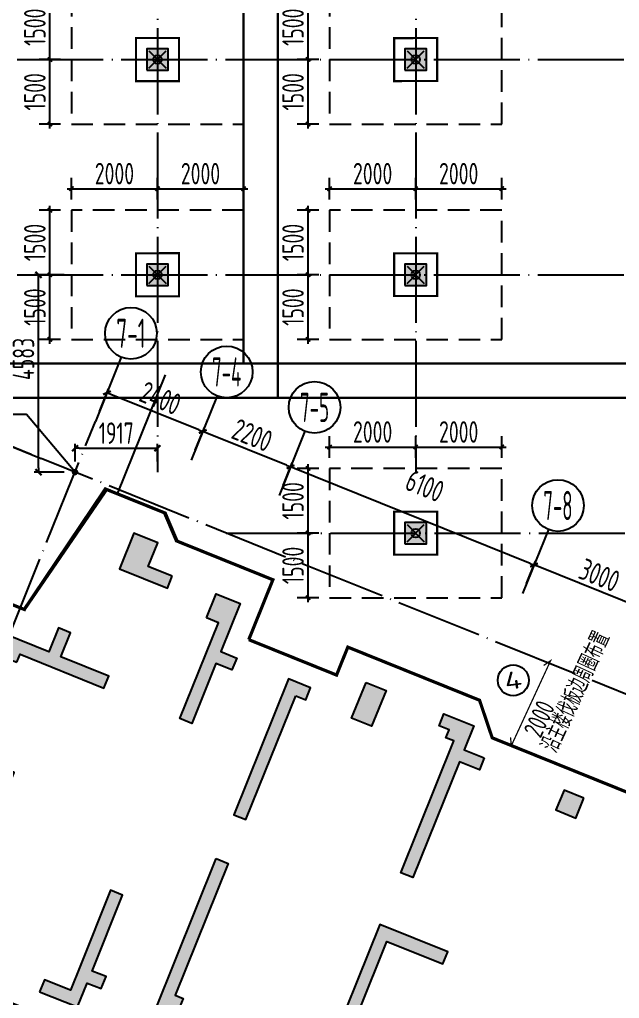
# Model space of a CAD drawing. Extents: x -57409 to 252654, y -8259 to 229119.
# Drawn here: x 84973 to 98913, y 63055 to 85791 of the extents above; entities that cross this region are included whole.
import ezdxf
from ezdxf.enums import TextEntityAlignment as Align

# ---------------------------------------------------------------- set-up
doc = ezdxf.new("R2010")
doc.units = 0
doc.header["$LTSCALE"] = 100
doc.header["$PDMODE"] = 35
doc.header["$PDSIZE"] = 200
doc.linetypes.add('DASHED', pattern=[0.75, 0.5, -0.25])
doc.linetypes.add('DOTE', pattern=[2.4200000000000004, 2, -0.2, 0.02, -0.2])
doc.layers.get('0').update_dxf_attribs({"linetype": 'CONTINUOUS'})
doc.layers.get('Defpoints').update_dxf_attribs({"linetype": 'CONTINUOUS'})
for name, color, linetype in [('B-TEXT', 3, 'CONTINUOUS'), ('codim', 7, 'CONTINUOUS'), ('COLU', 7, 'CONTINUOUS'), ('colu-主楼', 7, 'CONTINUOUS'), ('CT', 2, 'CONTINUOUS'), ('dote', 253, 'DOTE'), ('h填实-主楼', 254, 'CONTINUOUS'), ('h填实-柱墙', 254, 'CONTINUOUS'), ('wall-主楼', 2, 'CONTINUOUS'), ('Z-AXIS', 3, 'CONTINUOUS'), ('Z-TEXT', 2, 'CONTINUOUS'), ('z柱下板带', 140, 'CONTINUOUS'), ('板底钢筋', 24, 'CONTINUOUS'), ('楼板负筋标注', 94, 'CONTINUOUS')]:
    doc.layers.add(name, color=color, linetype=linetype)
doc.layers.add('重心计算', color=7, linetype='CONTINUOUS', plot=False)
doc.styles.add('_TCH_AXIS', font='tssdeng.shx', dxfattribs={"width": 0.7, "bigfont": 'tssdchn.shx'})
doc.styles.add('COMPLEX', font='tssdeng.shx', dxfattribs={"width": 0.7, "bigfont": 'tssdchn.shx'})
doc.styles.add('Jgcad-DIM', font='tssdeng.shx', dxfattribs={"width": 0.7, "bigfont": 'tssdchn.shx'})
doc.styles.get("Standard").update_dxf_attribs({"font": 'tssdeng.shx', "width": 0.7, "bigfont": 'tssdchn.shx'})
doc.styles.add('TSSD_Dimension', font='tssdeng.shx', dxfattribs={"width": 0.7})
doc.dimstyles.new('TSSD_100_100$0', dxfattribs={"dimtxt": 300, "dimasz": 100, "dimexe": 100, "dimexo": 250, "dimgap": 100, "dimtad": 1, "dimdec": 0, "dimzin": 0, "dimdsep": 46, "dimtxsty": 'TSSD_Dimension', "dimblk": '_tsdbk', "dimblk1": '_tsdbk', "dimblk2": '_tsdbk', "dimsah": 1, "dimcen": 0, "dimdle": 100, "dimclrt": 7, "dimadec": 0, "dimazin": 0, "dimtfac": 1, "dimtdec": 0, "dimtix": 1, "dimtmove": 2, "dimatfit": 3, "dimldrblk": '_tsdbk', "dimfxl": 1, "dimtolj": 1, "dimtzin": 0, "dimarcsym": 0})

# ---------------------------------------------------------------- blocks, each defined once
blk = doc.blocks.new('_AXISO')
blk.add_circle((2.273736754432321e-13, -5.684341886080801e-14), 0.5)
at = {"layer": 'B-TEXT', "style": 'COMPLEX', "width": 1.450892857142857}
blk.add_attdef('A', text='', height=0.56, dxfattribs=at).set_placement((0.2493750000001, -0.2800000000000296), (0.7493750000001, -0.2800000000000296), align=Align.FIT)
blk = doc.blocks.new('_tsdbk')
blk.add_line((-1, 0), (0, 0))
at = {"const_width": 0.5}
blk.add_lwpolyline([(-0.7000000000000001, -0.7000000000000001), (0.7000000000000001, 0.7000000000000001)], dxfattribs=at)
blk = doc.blocks.new('*D148')
at = {"layer": 'Defpoints', "color": 0}
for p in [(96927.69148772067, 73121.3901658036), (96660.09616255318, 72457.55520701544), (99442.53695233677, 71335.93885043691)]:
    blk.add_point(p, dxfattribs=at)
at = {"layer": 'Z-AXIS', "color": 0, "lineweight": -2}
for p, q in [((96753.56419227412, 72689.42527282835), (96965.07869960906, 73214.13819212877)), ((99617.38425114985, 72037.16102104087), (97020.43951404584, 73084.00295391523)), ((99536.00498205773, 71567.80891624982), (99747.51948936339, 72092.52183547766))]:
    blk.add_line(p, q, dxfattribs=at)
at = {"layer": 'Z-AXIS', "color": 0, "lineweight": -2, "xscale": 100, "yscale": 100, "zscale": 100}
for p, rotation in [((96927.69148772067, 73121.3901658036), 158.0453799566687), ((99710.13227747502, 71999.7738091525), 338.0453799566687)]:
    blk.add_blockref('_tsdbk', p, dxfattribs=dict(at, rotation=rotation))
at = {"layer": 'Z-AXIS', "color": 7, "insert": (98449.76712420717, 72885.20007961613), "char_height": 500, "attachment_point": 5, "rotation": 338.0453799566687, "style": 'TSSD_Dimension'}
blk.add_mtext('\\A1;3000', dxfattribs=at)
blk = doc.blocks.new('*D149')
at = {"layer": 'Defpoints', "color": 0}
for p in [(91270.06188182629, 75402.01009084728), (91002.46655665804, 74738.17513205725), (96660.09616255341, 72457.55520701582)]:
    blk.add_point(p, dxfattribs=at)
at = {"layer": 'Z-AXIS', "color": 0, "lineweight": -2}
for p, q in [((91095.93458637898, 74970.04519787016), (91307.44909371466, 75494.75811717245)), ((96834.94346133618, 73158.77737754457), (91362.80990815145, 75364.62287895891)), ((96753.56419227435, 72689.42527282872), (96965.07869954972, 73214.13819198136))]:
    blk.add_line(p, q, dxfattribs=at)
at = {"layer": 'Z-AXIS', "color": 0, "lineweight": -2, "xscale": 100, "yscale": 100, "zscale": 100}
for p, rotation in [((91270.06188182629, 75402.01009084728), 158.0453799566687), ((96927.69148766134, 73121.3901656562), 338.0453799566687)]:
    blk.add_blockref('_tsdbk', p, dxfattribs=dict(at, rotation=rotation))
at = {"layer": 'Z-AXIS', "color": 7, "insert": (94392.06739110604, 74959.20002490476), "char_height": 500, "attachment_point": 5, "rotation": 338.0453799566687, "style": 'TSSD_Dimension'}
blk.add_mtext('\\A1;6100', dxfattribs=at)
blk = doc.blocks.new('*D150')
at = {"layer": 'Defpoints', "color": 0}
for p in [(89229.60530265147, 76224.52875233936), (88962.00997748302, 75560.69379354882), (91002.46655665932, 74738.17513206028)]:
    blk.add_point(p, dxfattribs=at)
at = {"layer": 'Z-AXIS', "color": 0, "lineweight": -2}
for p, q in [((89055.47800720396, 75792.56385936175), (89266.99251453986, 76317.27677866453)), ((91177.31385548008, 75439.39730268334), (89322.35332897663, 76187.14154045098)), ((91095.93458638026, 74970.0451978732), (91307.44909369363, 75494.75811712013))]:
    blk.add_line(p, q, dxfattribs=at)
at = {"layer": 'Z-AXIS', "color": 0, "lineweight": -2, "xscale": 100, "yscale": 100, "zscale": 100}
for p, rotation in [((89229.60530265147, 76224.52875233936), 158.0453799566687), ((91270.06188180526, 75402.01009079497), 338.0453799566687)]:
    blk.add_blockref('_tsdbk', p, dxfattribs=dict(at, rotation=rotation))
at = {"layer": 'Z-AXIS', "color": 7, "insert": (90380.68883383769, 76137.88751370524), "char_height": 500, "attachment_point": 5, "rotation": 338.0453799566687, "style": 'TSSD_Dimension'}
blk.add_mtext('\\A1;2200', dxfattribs=at)
blk = doc.blocks.new('*D155')
at = {"layer": 'Defpoints', "color": 0}
for p in [(87003.65267082263, 77121.82183759908), (86736.05734565569, 76457.98687881227), (88962.00997748302, 75560.69379354882)]:
    blk.add_point(p, dxfattribs=at)
at = {"layer": 'Z-AXIS', "color": 0, "lineweight": -2}
for p, q in [((86829.52537537663, 76689.8569446252), (87041.03988271102, 77214.56986392425)), ((89136.85727630154, 76261.91596416633), (87096.4006971478, 77084.43462571071)), ((89055.47800720396, 75792.56385936175), (89266.99251451509, 76317.27677860312))]:
    blk.add_line(p, q, dxfattribs=at)
at = {"layer": 'Z-AXIS', "color": 0, "lineweight": -2, "xscale": 100, "yscale": 100, "zscale": 100}
for p, rotation in [((87003.65267082263, 77121.82183759908), 158.0453799566687), ((89229.60530262672, 76224.52875227795), 338.0453799566687)]:
    blk.add_blockref('_tsdbk', p, dxfattribs=dict(at, rotation=rotation))
at = {"layer": 'Z-AXIS', "color": 7, "insert": (88247.484228334, 76997.79338707658), "char_height": 500, "attachment_point": 5, "rotation": 338.0453799566687, "style": 'TSSD_Dimension'}
blk.add_mtext('\\A1;2400', dxfattribs=at)
blk = doc.blocks.new('*D162')
at = {"layer": 'Defpoints', "color": 0}
for p in [(84567.28834362942, 75962.84800234529), (85473.49472909563, 75597.55149425354), (84912.68655080601, 74206.33109936184)]:
    blk.add_point(p, dxfattribs=at)
at = {"layer": 'Z-AXIS', "color": 0, "lineweight": -2}
for p, q in [((85241.62466328364, 75691.01952397675), (84474.5403173046, 76000.23521423456)), ((84043.8673771795, 74664.37563379838), (84529.90113174013, 75870.09997602049)), ((84680.81648499402, 74299.79912908506), (83913.73213896542, 74609.01481936287))]:
    blk.add_line(p, q, dxfattribs=at)
at = {"layer": 'Z-AXIS', "color": 0, "lineweight": -2, "xscale": 100, "yscale": 100, "zscale": 100}
for p, rotation in [((84567.28834362942, 75962.84800234529), 68.04537995610747), ((84006.48016529021, 74571.62760747358), 248.0453799561075)]:
    blk.add_blockref('_tsdbk', p, dxfattribs=dict(at, rotation=rotation))
at = {"layer": 'Z-AXIS', "color": 7, "insert": (83962.26616232301, 75398.09304652196), "char_height": 500, "attachment_point": 5, "rotation": 68.04537995610745, "style": 'TSSD_Dimension'}
blk.add_mtext('\\A1;1500', dxfattribs=at)
blk = doc.blocks.new('*D163')
at = {"layer": 'Defpoints', "color": 0}
for p in [(85414.18779791429, 79862.72304205803), (86261.2121638247, 79862.72304205803), (86261.21216382462, 75280.01849861964)]:
    blk.add_point(p, dxfattribs=at)
at = {"layer": 'Z-AXIS', "color": 0, "lineweight": -2}
for p, q in [((86011.2121638247, 79862.72304205803), (85314.18779791429, 79862.72304205803)), ((85414.18779791429, 75380.01849861964), (85414.18779791429, 79762.72304205803)), ((86011.21216382462, 75280.01849861964), (85314.18779791429, 75280.01849861964))]:
    blk.add_line(p, q, dxfattribs=at)
at = {"layer": 'Z-AXIS', "color": 0, "lineweight": -2, "xscale": 100, "yscale": 100, "zscale": 100}
for p, rotation in [((85414.18779791429, 79862.72304205803), 90), ((85414.18779791429, 75280.01849861964), 270)]:
    blk.add_blockref('_tsdbk', p, dxfattribs=dict(at, rotation=rotation))
at = {"layer": 'Z-AXIS', "color": 7, "insert": (85064.1877979142, 77908.86527769928), "char_height": 500, "attachment_point": 5, "rotation": 90, "style": 'TSSD_Dimension'}
blk.add_mtext('\\A1;4583', dxfattribs=at)
blk = doc.blocks.new('*D164')
at = {"layer": 'Defpoints', "color": 0}
for p in [(88177.74116101963, 75834.20241729202), (86261.21216382462, 75280.01849861964), (88177.74116101963, 75280.01849861987)]:
    blk.add_point(p, dxfattribs=at)
at = {"layer": 'Z-AXIS', "color": 0, "lineweight": -2}
for p, q in [((86261.21216382462, 75530.01849861964), (86261.21216382462, 75934.20241729202)), ((86361.21216382462, 75834.20241729202), (88077.74116101963, 75834.20241729202)), ((88177.74116101963, 75530.01849861987), (88177.74116101963, 75934.20241729202))]:
    blk.add_line(p, q, dxfattribs=at)
at = {"layer": 'Z-AXIS', "color": 0, "lineweight": -2, "xscale": 100, "yscale": 100, "zscale": 100, "rotation": 180}
blk.add_blockref('_tsdbk', (86261.21216382462, 75834.20241729202), dxfattribs=at)
at = {"layer": 'Z-AXIS', "color": 0, "lineweight": -2, "xscale": 100, "yscale": 100, "zscale": 100}
blk.add_blockref('_tsdbk', (88177.74116101963, 75834.20241729202), dxfattribs=at)
at = {"layer": 'Z-AXIS', "color": 7, "insert": (87219.47666242212, 76184.20241729202), "char_height": 500, "attachment_point": 5, "style": 'TSSD_Dimension'}
blk.add_mtext('\\A1;1917', dxfattribs=at)
blk = doc.blocks.new('_ArchTick')
at = {"color": 0, "linetype": 'ByBlock', "const_width": 0.4}
blk.add_lwpolyline([(-0.5, -0.5), (0.5, 0.5)], dxfattribs=at)
blk = doc.blocks.new('*D1178')
at = {"layer": 'codim', "color": 0, "lineweight": -2}
blk.add_line((91677.64116101735, 72262.72304205902), (91677.64116101735, 73962.72304205886), dxfattribs=at)
at = {"layer": 'codim', "color": 7, "lineweight": -2}
for p, q in [((91927.64116101735, 73862.72304205886), (91427.64116101735, 73862.72304205886)), ((91927.64116101735, 72362.72304205902), (91427.64116101735, 72362.72304205902))]:
    blk.add_line(p, q, dxfattribs=at)
at = {"layer": 'Defpoints', "color": 0}
for p in [(91677.64116101735, 73862.72304205886), (92177.64116101735, 73862.72304205886), (92177.64116101735, 72362.72304205902)]:
    blk.add_point(p, dxfattribs=at)
at = {"layer": 'codim', "color": 0, "lineweight": -2, "xscale": 100, "yscale": 100, "zscale": 100}
for p, rotation in [((91677.64116101735, 73862.72304205886), 90), ((91677.64116101735, 72362.72304205902), 270)]:
    blk.add_blockref('_ArchTick', p, dxfattribs=dict(at, rotation=rotation))
at = {"layer": 'codim', "color": 1, "insert": (91327.64116101734, 73112.72304205896), "char_height": 500, "attachment_point": 5, "rotation": 90, "style": 'Jgcad-DIM'}
blk.add_mtext('\\A1;1500', dxfattribs=at)
blk = doc.blocks.new('*D1179')
at = {"layer": 'codim', "color": 7, "lineweight": -2}
for p, q in [((91927.64116101735, 75362.72304205906), (91427.64116101735, 75362.72304205906)), ((91927.64116101735, 73862.72304205886), (91427.64116101735, 73862.72304205886))]:
    blk.add_line(p, q, dxfattribs=at)
at = {"layer": 'codim', "color": 0, "lineweight": -2}
blk.add_line((91677.64116101735, 73762.72304205886), (91677.64116101735, 75462.72304205906), dxfattribs=at)
at = {"layer": 'Defpoints', "color": 0}
for p in [(91677.64116101735, 75362.72304205906), (92177.64116101735, 75362.72304205906), (92177.64116101735, 73862.72304205886)]:
    blk.add_point(p, dxfattribs=at)
at = {"layer": 'codim', "color": 0, "lineweight": -2, "xscale": 100, "yscale": 100, "zscale": 100}
for p, rotation in [((91677.64116101735, 75362.72304205906), 90), ((91677.64116101735, 73862.72304205886), 270)]:
    blk.add_blockref('_ArchTick', p, dxfattribs=dict(at, rotation=rotation))
at = {"layer": 'codim', "color": 1, "insert": (91327.64116101734, 74612.72304205898), "char_height": 500, "attachment_point": 5, "rotation": 90, "style": 'Jgcad-DIM'}
blk.add_mtext('\\A1;1500', dxfattribs=at)
blk = doc.blocks.new('*D1180')
at = {"layer": 'codim', "color": 7, "lineweight": -2}
for p, q in [((92177.64116101735, 75612.72304205906), (92177.64116101735, 76112.72304205906)), ((94177.64116101724, 75612.72304205906), (94177.64116101724, 76112.72304205906))]:
    blk.add_line(p, q, dxfattribs=at)
at = {"layer": 'codim', "color": 0, "lineweight": -2}
blk.add_line((92077.64116101735, 75862.72304205906), (94277.64116101724, 75862.72304205906), dxfattribs=at)
at = {"layer": 'Defpoints', "color": 0}
for p in [(94177.64116101724, 75862.72304205906), (92177.64116101735, 75362.72304205906), (94177.64116101724, 75362.72304205906)]:
    blk.add_point(p, dxfattribs=at)
at = {"layer": 'codim', "color": 0, "lineweight": -2, "xscale": 100, "yscale": 100, "zscale": 100, "rotation": 180}
blk.add_blockref('_ArchTick', (92177.64116101735, 75862.72304205906), dxfattribs=at)
at = {"layer": 'codim', "color": 0, "lineweight": -2, "xscale": 100, "yscale": 100, "zscale": 100}
blk.add_blockref('_ArchTick', (94177.64116101724, 75862.72304205906), dxfattribs=at)
at = {"layer": 'codim', "color": 1, "insert": (93177.6411610173, 76212.72304205906), "char_height": 500, "attachment_point": 5, "style": 'Jgcad-DIM'}
blk.add_mtext('\\A1;2000', dxfattribs=at)
blk = doc.blocks.new('*D1181')
at = {"layer": 'codim', "color": 7, "lineweight": -2}
for p, q in [((94177.64116101724, 75612.72304205906), (94177.64116101724, 76112.72304205906)), ((96177.64116101735, 75612.72304205911), (96177.64116101735, 76112.72304205906))]:
    blk.add_line(p, q, dxfattribs=at)
at = {"layer": 'codim', "color": 0, "lineweight": -2}
blk.add_line((94077.64116101724, 75862.72304205906), (96277.64116101735, 75862.72304205906), dxfattribs=at)
at = {"layer": 'Defpoints', "color": 0}
for p in [(96177.64116101735, 75862.72304205906), (94177.64116101724, 75362.72304205906), (96177.64116101735, 75362.72304205911)]:
    blk.add_point(p, dxfattribs=at)
at = {"layer": 'codim', "color": 0, "lineweight": -2, "xscale": 100, "yscale": 100, "zscale": 100, "rotation": 180}
blk.add_blockref('_ArchTick', (94177.64116101724, 75862.72304205906), dxfattribs=at)
at = {"layer": 'codim', "color": 0, "lineweight": -2, "xscale": 100, "yscale": 100, "zscale": 100}
blk.add_blockref('_ArchTick', (96177.64116101735, 75862.72304205906), dxfattribs=at)
at = {"layer": 'codim', "color": 1, "insert": (95177.6411610173, 76212.72304205906), "char_height": 500, "attachment_point": 5, "style": 'Jgcad-DIM'}
blk.add_mtext('\\A1;2000', dxfattribs=at)
blk = doc.blocks.new('*D1182')
at = {"layer": 'codim', "color": 7, "lineweight": -2}
for p, q in [((91927.64116101735, 79862.72304205784), (91427.64116101735, 79862.72304205784)), ((91927.64116101735, 78362.72304205812), (91427.64116101735, 78362.72304205812))]:
    blk.add_line(p, q, dxfattribs=at)
at = {"layer": 'codim', "color": 0, "lineweight": -2}
blk.add_line((91677.64116101735, 78262.72304205812), (91677.64116101735, 79962.72304205784), dxfattribs=at)
at = {"layer": 'Defpoints', "color": 0}
for p in [(91677.64116101735, 79862.72304205784), (92177.64116101735, 79862.72304205784), (92177.64116101735, 78362.72304205812)]:
    blk.add_point(p, dxfattribs=at)
at = {"layer": 'codim', "color": 0, "lineweight": -2, "xscale": 100, "yscale": 100, "zscale": 100}
for p, rotation in [((91677.64116101735, 79862.72304205784), 90), ((91677.64116101735, 78362.72304205812), 270)]:
    blk.add_blockref('_ArchTick', p, dxfattribs=dict(at, rotation=rotation))
at = {"layer": 'codim', "color": 1, "insert": (91327.64116101734, 79112.723042058), "char_height": 500, "attachment_point": 5, "rotation": 90, "style": 'Jgcad-DIM'}
blk.add_mtext('\\A1;1500', dxfattribs=at)
blk = doc.blocks.new('*D1183')
at = {"layer": 'codim', "color": 0, "lineweight": -2}
blk.add_line((91677.64116101735, 79762.72304205784), (91677.64116101735, 81462.72304205813), dxfattribs=at)
at = {"layer": 'codim', "color": 7, "lineweight": -2}
for p, q in [((91927.64116101724, 81362.72304205813), (91427.64116101735, 81362.72304205813)), ((91927.64116101735, 79862.72304205784), (91427.64116101735, 79862.72304205784))]:
    blk.add_line(p, q, dxfattribs=at)
at = {"layer": 'Defpoints', "color": 0}
for p in [(91677.64116101735, 81362.72304205813), (92177.64116101724, 81362.72304205813), (92177.64116101735, 79862.72304205784)]:
    blk.add_point(p, dxfattribs=at)
at = {"layer": 'codim', "color": 0, "lineweight": -2, "xscale": 100, "yscale": 100, "zscale": 100}
for p, rotation in [((91677.64116101735, 81362.72304205813), 90), ((91677.64116101735, 79862.72304205784), 270)]:
    blk.add_blockref('_ArchTick', p, dxfattribs=dict(at, rotation=rotation))
at = {"layer": 'codim', "color": 1, "insert": (91327.64116101734, 80612.723042058), "char_height": 500, "attachment_point": 5, "rotation": 90, "style": 'Jgcad-DIM'}
blk.add_mtext('\\A1;1500', dxfattribs=at)
blk = doc.blocks.new('*D1184')
at = {"layer": 'codim', "color": 7, "lineweight": -2}
for p, q in [((92177.64116101724, 81612.72304205813), (92177.64116101724, 82112.72304205813)), ((94177.64116101735, 81612.7230420582), (94177.64116101735, 82112.72304205813))]:
    blk.add_line(p, q, dxfattribs=at)
at = {"layer": 'codim', "color": 0, "lineweight": -2}
blk.add_line((92077.64116101724, 81862.72304205813), (94277.64116101735, 81862.72304205813), dxfattribs=at)
at = {"layer": 'Defpoints', "color": 0}
for p in [(94177.64116101735, 81862.72304205813), (92177.64116101724, 81362.72304205813), (94177.64116101735, 81362.7230420582)]:
    blk.add_point(p, dxfattribs=at)
at = {"layer": 'codim', "color": 0, "lineweight": -2, "xscale": 100, "yscale": 100, "zscale": 100, "rotation": 180}
blk.add_blockref('_ArchTick', (92177.64116101724, 81862.72304205813), dxfattribs=at)
at = {"layer": 'codim', "color": 0, "lineweight": -2, "xscale": 100, "yscale": 100, "zscale": 100}
blk.add_blockref('_ArchTick', (94177.64116101735, 81862.72304205813), dxfattribs=at)
at = {"layer": 'codim', "color": 1, "insert": (93177.6411610173, 82212.72304205813), "char_height": 500, "attachment_point": 5, "style": 'Jgcad-DIM'}
blk.add_mtext('\\A1;2000', dxfattribs=at)
blk = doc.blocks.new('*D1185')
at = {"layer": 'codim', "color": 7, "lineweight": -2}
for p, q in [((94177.64116101735, 81612.7230420582), (94177.64116101735, 82112.72304205813)), ((96177.64116101724, 81612.72304205806), (96177.64116101724, 82112.72304205813))]:
    blk.add_line(p, q, dxfattribs=at)
at = {"layer": 'codim', "color": 0, "lineweight": -2}
blk.add_line((94077.64116101735, 81862.72304205813), (96277.64116101724, 81862.72304205813), dxfattribs=at)
at = {"layer": 'Defpoints', "color": 0}
for p in [(96177.64116101724, 81862.72304205813), (94177.64116101735, 81362.7230420582), (96177.64116101724, 81362.72304205806)]:
    blk.add_point(p, dxfattribs=at)
at = {"layer": 'codim', "color": 0, "lineweight": -2, "xscale": 100, "yscale": 100, "zscale": 100, "rotation": 180}
blk.add_blockref('_ArchTick', (94177.64116101735, 81862.72304205813), dxfattribs=at)
at = {"layer": 'codim', "color": 0, "lineweight": -2, "xscale": 100, "yscale": 100, "zscale": 100}
blk.add_blockref('_ArchTick', (96177.64116101724, 81862.72304205813), dxfattribs=at)
at = {"layer": 'codim', "color": 1, "insert": (95177.6411610173, 82212.72304205813), "char_height": 500, "attachment_point": 5, "style": 'Jgcad-DIM'}
blk.add_mtext('\\A1;2000', dxfattribs=at)
blk = doc.blocks.new('*D1186')
at = {"layer": 'codim', "color": 7, "lineweight": -2}
for p, q in [((91927.64116101759, 84862.72304205803), (91427.64116101747, 84862.72304205803)), ((91927.64116101747, 83362.72304205816), (91427.64116101747, 83362.72304205816))]:
    blk.add_line(p, q, dxfattribs=at)
at = {"layer": 'codim', "color": 0, "lineweight": -2}
blk.add_line((91677.64116101747, 83262.72304205816), (91677.64116101747, 84962.72304205803), dxfattribs=at)
at = {"layer": 'Defpoints', "color": 0}
for p in [(91677.64116101747, 84862.72304205803), (92177.64116101759, 84862.72304205803), (92177.64116101747, 83362.72304205816)]:
    blk.add_point(p, dxfattribs=at)
at = {"layer": 'codim', "color": 0, "lineweight": -2, "xscale": 100, "yscale": 100, "zscale": 100}
for p, rotation in [((91677.64116101747, 84862.72304205803), 90), ((91677.64116101747, 83362.72304205816), 270)]:
    blk.add_blockref('_ArchTick', p, dxfattribs=dict(at, rotation=rotation))
at = {"layer": 'codim', "color": 1, "insert": (91327.64116101745, 84112.72304205812), "char_height": 500, "attachment_point": 5, "rotation": 90, "style": 'Jgcad-DIM'}
blk.add_mtext('\\A1;1500', dxfattribs=at)
blk = doc.blocks.new('*D1187')
at = {"layer": 'codim', "color": 0, "lineweight": -2}
blk.add_line((91677.64116101747, 84762.72304205803), (91677.64116101747, 86462.72304205805), dxfattribs=at)
at = {"layer": 'codim', "color": 7, "lineweight": -2}
for p, q in [((91927.64116101759, 86362.72304205805), (91427.64116101747, 86362.72304205805)), ((91927.64116101759, 84862.72304205803), (91427.64116101747, 84862.72304205803))]:
    blk.add_line(p, q, dxfattribs=at)
at = {"layer": 'Defpoints', "color": 0}
for p in [(91677.64116101747, 86362.72304205805), (92177.64116101759, 86362.72304205805), (92177.64116101759, 84862.72304205803)]:
    blk.add_point(p, dxfattribs=at)
at = {"layer": 'codim', "color": 0, "lineweight": -2, "xscale": 100, "yscale": 100, "zscale": 100}
for p, rotation in [((91677.64116101747, 86362.72304205805), 90), ((91677.64116101747, 84862.72304205803), 270)]:
    blk.add_blockref('_ArchTick', p, dxfattribs=dict(at, rotation=rotation))
at = {"layer": 'codim', "color": 1, "insert": (91327.64116101745, 85612.72304205806), "char_height": 500, "attachment_point": 5, "rotation": 90, "style": 'Jgcad-DIM'}
blk.add_mtext('\\A1;1500', dxfattribs=at)
blk = doc.blocks.new('*D1067')
at = {"layer": 'codim', "color": 7, "lineweight": -2}
for p, q in [((85927.73705401726, 79862.7230420579), (85427.73705401726, 79862.7230420579)), ((85927.73705401726, 78362.72304205803), (85427.73705401726, 78362.72304205803))]:
    blk.add_line(p, q, dxfattribs=at)
at = {"layer": 'codim', "color": 0, "lineweight": -2}
blk.add_line((85677.73705401726, 78262.72304205803), (85677.73705401726, 79962.7230420579), dxfattribs=at)
at = {"layer": 'Defpoints', "color": 0}
for p in [(85677.73705401726, 79862.7230420579), (86177.73705401726, 79862.7230420579), (86177.73705401726, 78362.72304205803)]:
    blk.add_point(p, dxfattribs=at)
at = {"layer": 'codim', "color": 0, "lineweight": -2, "xscale": 100, "yscale": 100, "zscale": 100}
for p, rotation in [((85677.73705401726, 79862.7230420579), 90), ((85677.73705401726, 78362.72304205803), 270)]:
    blk.add_blockref('_ArchTick', p, dxfattribs=dict(at, rotation=rotation))
at = {"layer": 'codim', "color": 1, "insert": (85327.73705401724, 79112.72304205797), "char_height": 500, "attachment_point": 5, "rotation": 90, "style": 'Jgcad-DIM'}
blk.add_mtext('\\A1;1500', dxfattribs=at)
blk = doc.blocks.new('*D1068')
at = {"layer": 'codim', "color": 0, "lineweight": -2}
blk.add_line((85677.73705401726, 79762.7230420579), (85677.73705401726, 81462.72304205797), dxfattribs=at)
at = {"layer": 'codim', "color": 7, "lineweight": -2}
for p, q in [((85927.73705401726, 81362.72304205797), (85427.73705401726, 81362.72304205797)), ((85927.73705401726, 79862.7230420579), (85427.73705401726, 79862.7230420579))]:
    blk.add_line(p, q, dxfattribs=at)
at = {"layer": 'Defpoints', "color": 0}
for p in [(85677.73705401726, 81362.72304205797), (86177.73705401726, 81362.72304205797), (86177.73705401726, 79862.7230420579)]:
    blk.add_point(p, dxfattribs=at)
at = {"layer": 'codim', "color": 0, "lineweight": -2, "xscale": 100, "yscale": 100, "zscale": 100}
for p, rotation in [((85677.73705401726, 81362.72304205797), 90), ((85677.73705401726, 79862.7230420579), 270)]:
    blk.add_blockref('_ArchTick', p, dxfattribs=dict(at, rotation=rotation))
at = {"layer": 'codim', "color": 1, "insert": (85327.73705401724, 80612.72304205794), "char_height": 500, "attachment_point": 5, "rotation": 90, "style": 'Jgcad-DIM'}
blk.add_mtext('\\A1;1500', dxfattribs=at)
blk = doc.blocks.new('*D1069')
at = {"layer": 'codim', "color": 7, "lineweight": -2}
for p, q in [((86177.73705401726, 81612.72304205797), (86177.73705401726, 82112.72304205797)), ((88177.73705401726, 81612.72304205797), (88177.73705401726, 82112.72304205797))]:
    blk.add_line(p, q, dxfattribs=at)
at = {"layer": 'codim', "color": 0, "lineweight": -2}
blk.add_line((86077.73705401726, 81862.72304205797), (88277.73705401726, 81862.72304205797), dxfattribs=at)
at = {"layer": 'Defpoints', "color": 0}
for p in [(88177.73705401726, 81862.72304205797), (86177.73705401726, 81362.72304205797), (88177.73705401726, 81362.72304205797)]:
    blk.add_point(p, dxfattribs=at)
at = {"layer": 'codim', "color": 0, "lineweight": -2, "xscale": 100, "yscale": 100, "zscale": 100, "rotation": 180}
blk.add_blockref('_ArchTick', (86177.73705401726, 81862.72304205797), dxfattribs=at)
at = {"layer": 'codim', "color": 0, "lineweight": -2, "xscale": 100, "yscale": 100, "zscale": 100}
blk.add_blockref('_ArchTick', (88177.73705401726, 81862.72304205797), dxfattribs=at)
at = {"layer": 'codim', "color": 1, "insert": (87177.73705401726, 82212.72304205797), "char_height": 500, "attachment_point": 5, "style": 'Jgcad-DIM'}
blk.add_mtext('\\A1;2000', dxfattribs=at)
blk = doc.blocks.new('*D1070')
at = {"layer": 'codim', "color": 7, "lineweight": -2}
for p, q in [((88177.73705401726, 81612.72304205797), (88177.73705401726, 82112.72304205797)), ((90177.73705401726, 81612.72304205805), (90177.73705401726, 82112.72304205797))]:
    blk.add_line(p, q, dxfattribs=at)
at = {"layer": 'codim', "color": 0, "lineweight": -2}
blk.add_line((88077.73705401726, 81862.72304205797), (90277.73705401726, 81862.72304205797), dxfattribs=at)
at = {"layer": 'Defpoints', "color": 0}
for p in [(90177.73705401726, 81862.72304205797), (88177.73705401726, 81362.72304205797), (90177.73705401726, 81362.72304205805)]:
    blk.add_point(p, dxfattribs=at)
at = {"layer": 'codim', "color": 0, "lineweight": -2, "xscale": 100, "yscale": 100, "zscale": 100, "rotation": 180}
blk.add_blockref('_ArchTick', (88177.73705401726, 81862.72304205797), dxfattribs=at)
at = {"layer": 'codim', "color": 0, "lineweight": -2, "xscale": 100, "yscale": 100, "zscale": 100}
blk.add_blockref('_ArchTick', (90177.73705401726, 81862.72304205797), dxfattribs=at)
at = {"layer": 'codim', "color": 1, "insert": (89177.73705401726, 82212.72304205797), "char_height": 500, "attachment_point": 5, "style": 'Jgcad-DIM'}
blk.add_mtext('\\A1;2000', dxfattribs=at)
blk = doc.blocks.new('*D1071')
at = {"layer": 'codim', "color": 7, "lineweight": -2}
for p, q in [((85927.73257303599, 84862.72304205789), (85427.73257303599, 84862.72304205789)), ((85927.73257303599, 83362.72304205794), (85427.73257303599, 83362.72304205794))]:
    blk.add_line(p, q, dxfattribs=at)
at = {"layer": 'codim', "color": 0, "lineweight": -2}
blk.add_line((85677.73257303599, 83262.72304205794), (85677.73257303599, 84962.72304205789), dxfattribs=at)
at = {"layer": 'Defpoints', "color": 0}
for p in [(85677.73257303599, 84862.72304205789), (86177.73257303599, 84862.72304205789), (86177.73257303599, 83362.72304205794)]:
    blk.add_point(p, dxfattribs=at)
at = {"layer": 'codim', "color": 0, "lineweight": -2, "xscale": 100, "yscale": 100, "zscale": 100}
for p, rotation in [((85677.73257303599, 84862.72304205789), 90), ((85677.73257303599, 83362.72304205794), 270)]:
    blk.add_blockref('_ArchTick', p, dxfattribs=dict(at, rotation=rotation))
at = {"layer": 'codim', "color": 1, "insert": (85327.73257303597, 84112.72304205793), "char_height": 500, "attachment_point": 5, "rotation": 90, "style": 'Jgcad-DIM'}
blk.add_mtext('\\A1;1500', dxfattribs=at)
blk = doc.blocks.new('*D1072')
at = {"layer": 'codim', "color": 0, "lineweight": -2}
blk.add_line((85677.73257303599, 84762.72304205789), (85677.73257303599, 86462.72304205797), dxfattribs=at)
at = {"layer": 'codim', "color": 7, "lineweight": -2}
for p, q in [((85927.73257303599, 86362.72304205797), (85427.73257303599, 86362.72304205797)), ((85927.73257303599, 84862.72304205789), (85427.73257303599, 84862.72304205789))]:
    blk.add_line(p, q, dxfattribs=at)
at = {"layer": 'Defpoints', "color": 0}
for p in [(85677.73257303599, 86362.72304205797), (86177.73257303599, 86362.72304205797), (86177.73257303599, 84862.72304205789)]:
    blk.add_point(p, dxfattribs=at)
at = {"layer": 'codim', "color": 0, "lineweight": -2, "xscale": 100, "yscale": 100, "zscale": 100}
for p, rotation in [((85677.73257303599, 86362.72304205797), 90), ((85677.73257303599, 84862.72304205789), 270)]:
    blk.add_blockref('_ArchTick', p, dxfattribs=dict(at, rotation=rotation))
at = {"layer": 'codim', "color": 1, "insert": (85327.73257303597, 85612.72304205794), "char_height": 500, "attachment_point": 5, "rotation": 90, "style": 'Jgcad-DIM'}
blk.add_mtext('\\A1;1500', dxfattribs=at)
blk = doc.blocks.new('后浇带现场')
at = {"color": 6, "lineweight": 30}
for points in [[(662200.3696183115, 674230.0739679462), (718556.7851825319, 674230.0739679309), (718556.7851825319, 624270.0739679486), (707583.4684449239, 624270.0739679486), (707285.6505431356, 620896.8219088176), (700214.5434843595, 616964.1778676277), (698138.6273918906, 620872.7306023692), (664797.4764583819, 619533.6261844179)], [(662200.3696183111, 673430.0739679462), (717756.7851825319, 673430.0739679313), (717756.7851825319, 625070.0739679486), (706850.9870372768, 625070.0739679486), (706526.0602417183, 621389.7714219908), (700538.4979403163, 618059.7481300035), (698609.1851310497, 621692.274937896), (664765.371372269, 620332.9817144834)], [(781539.0163458646, 625070.0739679486), (706850.9870372768, 625070.0739679486)], [(780664.9233351517, 624270.0739679486), (707583.1745644119, 624270.0739679486)]]:
    blk.add_lwpolyline(points, dxfattribs=at)

msp = doc.modelspace()

# ---------------------------------------------------------------- hatches: boundary and pattern name
at = {"layer": 'h填实-主楼'}
for points in [[(88520.23198720877, 72859.92977347769), (87963.74382925217, 73084.25304479394), (88188.06710056844, 73640.74120274975), (87631.57894261251, 73865.0644740682), (87295.09403563739, 73030.33223713245), (88408.07035155068, 72581.68569449786)], [(89316.13700548257, 71892.18228477807), (89540.46027679916, 72448.6704427361), (90096.94843475509, 72224.34717141636), (89648.30189212278, 71111.37085550415), (90019.29399742692, 70961.82200796038), (89907.13236176939, 70683.57792898113), (89536.14025646378, 70833.1267765263), (88975.33207817425, 69441.90638163462), (88697.08799919742, 69554.06801729262), (89594.38108445978, 71780.02064911983)], [(84912.39252238587, 70864.0604400752), (84987.16694615819, 71049.55649272757), (86934.87549900229, 70264.42504312316), (87047.0371346596, 70542.6691221052), (85934.06081874535, 70991.31566473268), (86158.38409006089, 71547.80382269024), (85880.14001108214, 71659.96545834883), (85655.81673976625, 71103.4773003915), (84635.58845017993, 71514.73663113845), (83439.19766982671, 68546.7997887019), (84459.42595941789, 68135.54045795402), (82889.16306020861, 64240.12335225849), (83770.26931030524, 63884.94483934112), (83882.43094596235, 64163.18891831903), (83465.06482749572, 64331.43137180639), (83539.83925126653, 64516.92742445863), (83354.34319861571, 64591.70184823093), (84849.83167405875, 68301.62290127538), (84015.09943711906, 68638.10780824986), (84089.87386089051, 68823.60386090024), (83904.37780823885, 68898.3782846748), (84726.89646973816, 70938.83486384581)], [(91391.10078299191, 70085.38253880452), (91622.97084880684, 69991.91450908824), (91735.13248446456, 70270.15858806807), (91225.01833967137, 70475.78825344119), (89953.85313554795, 67322.35535835064), (90232.09721452533, 67210.19372269264)], [(93026.05805852741, 70396.6938093366), (93489.79819015769, 70209.75774990811), (93153.31328318384, 69375.0255129713), (92689.57315155293, 69561.96157240015)], [(95769.67162964505, 68643.81487102629), (95657.5099939892, 68365.57079204833), (95193.76986236102, 68552.5068514781), (94109.54071766499, 65862.814088018), (93831.29663868796, 65974.9757236781), (95065.07463092823, 69035.66059243944), (94879.57857827627, 69110.43501621179), (94954.35300204763, 69295.93106886311), (94722.4829362313, 69389.39909857986), (94834.64457188884, 69667.64317755782), (95530.2547693362, 69387.2390884127), (95305.93149801815, 68830.75093045479)], [(98088.37228780048, 67709.13457387904), (97624.63215617067, 67896.07063330928), (97437.69609674241, 67432.33050167779), (97901.43622837088, 67245.39444224894)], [(89542.59380480216, 66302.12706876299), (89820.83788377966, 66189.96543310219), (88587.05989154146, 63129.28056434113), (88772.55594419557, 63054.5061405696), (88697.78152042223, 62869.01008791991), (89810.75783633685, 62420.363545288), (89698.59620068007, 62142.11946631004), (88121.87975313485, 62777.70206837143)], [(85439.7337841758, 63211.97502539338), (86320.84003427505, 62856.79651247677), (86545.16330559045, 63413.28467043224), (86869.78139773093, 63282.42942883228), (86981.9430333896, 63560.67350781024), (86657.32494124724, 63691.5287494116), (87367.6819670815, 65453.74124960633), (87089.43788810234, 65565.90288526515), (86379.08503392956, 63803.70073388391), (86154.75759095451, 63247.20222711251), (85551.89541983485, 63490.21910437071)], [(91646.30475352769, 61356.98801670156), (92202.79291148414, 61132.66474538735), (93511.34532749339, 64378.84566680228), (94809.81769605906, 63855.42470039889), (94921.97933171678, 64133.66877937639), (93345.26288417127, 64769.25138143796), (92036.710468164, 61523.07046002355), (91758.46638918621, 61635.23209568144)]]:
    msp.add_hatch(color=256, dxfattribs=at).paths.add_polyline_path(points)
at = {"layer": 'h填实-柱墙'}
for points in [[(87927.64116101727, 84612.72304205931), (88427.6411610173, 84612.7230420585), (88427.64116101811, 85112.72304205722), (87927.64116101767, 85112.7230420571)], [(93927.64116101776, 84612.72304205722), (94427.64116101677, 84612.7230420585), (94427.641161018, 85112.7230420585), (93927.641161017, 85112.72304205745)], [(87927.64116101683, 79612.72304205745), (88427.64116101834, 79612.72304205628), (88427.64116101831, 80112.72304205803), (87927.64116101767, 80112.72304205815)], [(93927.64116101677, 79612.72304205722), (94427.64116101724, 79612.72304205698), (94427.641161017, 80112.72304205698), (93927.64116101776, 80112.72304205605)], [(93927.64116101875, 73612.7230420585), (94427.64116101671, 73612.72304205885), (94427.64116101968, 74112.72304205745), (93927.64116101945, 74112.72304205722)]]:
    msp.add_hatch(color=256, dxfattribs=at).paths.add_polyline_path(points)

# ---------------------------------------------------------------- linework, layer by layer
at = {"layer": 'COLU'}
for points in [[(87927.64116101727, 84612.72304205931), (88427.6411610173, 84612.7230420585), (88427.64116101811, 85112.72304205722), (87927.64116101767, 85112.7230420571)], [(93927.64116101776, 84612.72304205722), (94427.64116101677, 84612.7230420585), (94427.641161018, 85112.7230420585), (93927.641161017, 85112.72304205745)], [(87927.64116101683, 79612.72304205745), (88427.64116101834, 79612.72304205628), (88427.64116101831, 80112.72304205803), (87927.64116101767, 80112.72304205815)], [(93927.64116101677, 79612.72304205722), (94427.64116101724, 79612.72304205698), (94427.641161017, 80112.72304205698), (93927.64116101776, 80112.72304205605)], [(93927.64116101875, 73612.7230420585), (94427.64116101671, 73612.72304205885), (94427.64116101968, 74112.72304205745), (93927.64116101945, 74112.72304205722)]]:
    msp.add_lwpolyline(points, close=True, dxfattribs=at)
at = {"layer": 'colu-主楼'}
for points in [[(93026.05805852741, 70396.6938093366), (93489.79819015769, 70209.75774990811), (93153.31328318384, 69375.0255129713), (92689.57315155293, 69561.96157240015)], [(98088.37228780048, 67709.13457387904), (97624.63215617067, 67896.07063330928), (97437.69609674241, 67432.33050167779), (97901.43622837088, 67245.39444224894)]]:
    msp.add_lwpolyline(points, close=True, dxfattribs=at)
at = {"layer": 'CT'}
for points, const_width in [([(87677.64116101645, 84362.72304205861), (88677.64116101671, 84362.72304205698), (88677.64116101858, 85362.72304205733), (87677.64116101846, 85362.7230420592)], 49.99999999999998), ([(93677.64116101887, 84362.72304205675), (94677.64116101869, 84362.72304205978), (94677.64116101584, 85362.72304205978), (93677.64116101596, 85362.72304205663)], 49.99999999999999), ([(87677.64116101625, 79362.72304205838), (88677.6411610161, 79362.72304205559), (88677.64116101907, 80362.72304205582), (87677.64116101916, 80362.72304205861)], 49.99999999999998), ([(93677.64116101677, 79362.7230420571), (94677.64116101671, 79362.72304205594), (94677.64116101776, 80362.72304205582), (93677.64116101782, 80362.72304205722)], 49.99999999999999), ([(93677.64116101939, 73362.7230420571), (94677.64116101956, 73362.72304205896), (94677.64116101782, 74362.72304205885), (93677.6411610177, 74362.72304205722)], 49.99999999999999)]:
    msp.add_lwpolyline(points, close=True, dxfattribs=dict(at, const_width=const_width))
at = {"layer": 'CT', "const_width": 74.99999999999997}
for points in [[(90298.97452286637, 71388.166095469), (90859.7864960694, 72779.39590456217), (88617.48138142464, 73683.2807607144), (88340.52916118866, 74334.30211104438), (86995.23582241964, 74876.59685409893), (85088.39403371661, 72097.18664529975), (85084.84163246508, 72088.3740543582), (84340.81072477833, 72388.29596109138), (82658.39046853647, 68214.64539058469), (82765.55220679205, 67143.13033882607), (81589.25081249123, 64225.03007987097), (91884.28173469205, 60075.04956052786), (89771.90037671506, 54834.77643189733), (94965.95272404054, 52741.4966123265), (95208.80672823742, 53343.95473740275), (102814.1448869803, 50278.20336275276)], [(99295.53460469376, 67761.61033358003), (95956.60765364539, 69107.5549147542), (95661.89014969068, 69981.26363859544), (92600.88474156568, 71215.17084191748), (92339.1105626747, 70565.77664506374), (90298.97452286637, 71388.166095469)]]:
    msp.add_lwpolyline(points, dxfattribs=at)
at = {"layer": 'CT', "color": 1, "const_width": 74.99999999999997}
for points in [[(90299.0474132847, 71388.1637744146), (90859.86551255855, 72779.3911140408), (88634.25899316548, 73676.55607219433), (88357.30963960924, 74327.57864203645), (86965.64475792024, 74888.57311903176), (85086.61508901932, 72097.9550206713), (85083.06264896298, 72089.1424453725), (84340.88801917963, 72388.31987592776), (82658.44938489576, 68214.6767137523), (82767.10190970245, 67146.87110460078), (81589.29216117522, 64225.06611087707), (91884.30480944566, 60075.0402589153), (89771.90037671506, 54834.77643189734), (94687.69992145116, 52853.63660196277), (94930.5565784816, 53456.09365766118), (102535.8812375643, 50390.3087940498)], [(99295.5915260183, 67761.56839752803), (95956.67050167192, 69107.52768116421), (95661.95684496849, 69981.23770274245), (92600.95687020254, 71215.15838474059), (92339.1798318018, 70565.76534057746), (90299.0474132847, 71388.1637744146)]]:
    msp.add_lwpolyline(points, dxfattribs=at)
at = {"layer": 'dote', "ltscale": 10}
for p, q in [((88177.61263943557, 218687.8779629263), (88177.74116101963, 75280.01849861987)), ((94177.55313200415, 218687.8779629263), (94177.68165358821, 75280.01849861987)), ((80077.64116102058, 84862.7230420578), (142777.6411610167, 84862.7230420585)), ((80077.64116102053, 79862.72304205791), (142777.6411610196, 79862.72304205791)), ((81078.19594985101, 62422.29255404814), (86736.05734565569, 76457.98687881228)), ((127065.5422953799, 58831.58075904458), (85473.49472909563, 75597.55149425354)), ((89777.15651179885, 73862.72304205896), (126577.6411610187, 73862.72304205815))]:
    msp.add_line(p, q, dxfattribs=at)
at = {"layer": 'wall-主楼'}
for points in [[(88520.23198720877, 72859.92977347769), (87963.74382925217, 73084.25304479394), (88188.06710056844, 73640.74120274975), (87631.57894261251, 73865.0644740682), (87295.09403563739, 73030.33223713245), (88408.07035155068, 72581.68569449786)], [(89316.13700548257, 71892.18228477807), (89540.46027679916, 72448.6704427361), (90096.94843475509, 72224.34717141636), (89648.30189212278, 71111.37085550415), (90019.29399742692, 70961.82200796038), (89907.13236176939, 70683.57792898113), (89536.14025646378, 70833.1267765263), (88975.33207817425, 69441.90638163462), (88697.08799919742, 69554.06801729262), (89594.38108445978, 71780.02064911983)], [(84912.39252238587, 70864.0604400752), (84987.16694615819, 71049.55649272757), (86934.87549900229, 70264.42504312316), (87047.0371346596, 70542.6691221052), (85934.06081874535, 70991.31566473268), (86158.38409006089, 71547.80382269024), (85880.14001108214, 71659.96545834883), (85655.81673976625, 71103.4773003915), (84635.58845017993, 71514.73663113845), (83439.19766982671, 68546.7997887019), (84459.42595941789, 68135.54045795402), (82889.16306020861, 64240.12335225849), (83770.26931030524, 63884.94483934112), (83882.43094596235, 64163.18891831903), (83465.06482749572, 64331.43137180639), (83539.83925126653, 64516.92742445863), (83354.34319861571, 64591.70184823093), (84849.83167405875, 68301.62290127538), (84015.09943711906, 68638.10780824986), (84089.87386089051, 68823.60386090024), (83904.37780823885, 68898.3782846748), (84726.89646973816, 70938.83486384581)], [(91391.10078299191, 70085.38253880452), (91622.97084880684, 69991.91450908824), (91735.13248446456, 70270.15858806807), (91225.01833967137, 70475.78825344119), (89953.85313554795, 67322.35535835064), (90232.09721452533, 67210.19372269264)]]:
    msp.add_lwpolyline(points, close=True, dxfattribs=at)
for points, elevation in [([(95769.67162964505, 68643.81487102629), (95657.5099939892, 68365.57079204833), (95193.76986236102, 68552.5068514781), (94109.54071766499, 65862.814088018), (93831.29663868796, 65974.9757236781), (95065.07463092823, 69035.66059243944), (94879.57857827627, 69110.43501621179), (94954.35300204763, 69295.93106886311), (94722.4829362313, 69389.39909857986), (94834.64457188884, 69667.64317755782), (95530.2547693362, 69387.2390884127), (95305.93149801815, 68830.75093045479)], -9.999894245884926e-09), ([(89542.59380480216, 66302.12706876299), (89820.83788377966, 66189.96543310219), (88587.05989154146, 63129.28056434113), (88772.55594419557, 63054.5061405696), (88697.78152042223, 62869.01008791991), (89810.75783633685, 62420.363545288), (89698.59620068007, 62142.11946631004), (88121.87975313485, 62777.70206837143)], -9.999894245993346e-09), ([(91646.30475352769, 61356.98801670156), (92202.79291148414, 61132.66474538735), (93511.34532749339, 64378.84566680228), (94809.81769605906, 63855.42470039889), (94921.97933171678, 64133.66877937639), (93345.26288417127, 64769.25138143796), (92036.710468164, 61523.07046002355), (91758.46638918621, 61635.23209568144)], -9.999894245993346e-09)]:
    msp.add_lwpolyline(points, close=True, dxfattribs=dict(at, elevation=elevation))
at = {"layer": 'wall-主楼', "elevation": -9.999894245993346e-09}
msp.add_lwpolyline([(85439.7337841758, 63211.97502539338), (86320.84003427505, 62856.79651247677), (86545.16330559045, 63413.28467043224), (86869.78139773093, 63282.42942883228), (86981.9430333896, 63560.67350781024), (86657.32494124724, 63691.5287494116), (87367.6819670815, 65453.74124960633), (87089.43788810234, 65565.90288526515), (86379.08503392956, 63803.70073388391), (86154.75759095451, 63247.20222711251), (85551.89541983485, 63490.21910437071), (85439.73378417527, 63211.97502539233)], dxfattribs=at)
at = {"layer": 'Z-AXIS'}
for p, q in [((87336.49888343542, 77947.52741270195), (86736.05734565569, 76457.98687881228)), ((88356.72717302307, 77536.26808195648), (87244.16858873953, 74776.29728822142)), ((89562.45151526277, 77050.23432743872), (88962.00997748302, 75560.69379354882)), ((83680.878606165, 76320.16437857083), (85473.49472909563, 75597.55149425354)), ((91602.90809443768, 76227.71566594727), (91002.46655665804, 74738.17513205725)), ((97260.53770033194, 73947.09574090267), (96660.09616255213, 72457.55520701254))]:
    msp.add_line(p, q, dxfattribs=at)
msp.add_lwpolyline([(86261.2121638247, 75280.01849861987), (85137.32286079749, 76619.85295362127), (83961.64328673159, 76619.85295362081)], dxfattribs=at)
at = {"layer": 'Z-AXIS', "const_width": 74.99999999999997}
msp.add_lwpolyline([(86226.43165395237, 75294.03870307686, 1), (86295.99267369707, 75265.99829416253, 1)], format="xyb", close=True, dxfattribs=at)
at = {"layer": 'z柱下板带', "linetype": 'DASHED', "ltscale": 10}
for points in [[(86177.64116101766, 83362.72304205806), (90177.64116101766, 83362.72304205806), (90177.64116101766, 86362.72304205806), (86177.64116101766, 86362.72304205806)], [(92177.64116101737, 83362.72304205806), (96177.64116101737, 83362.72304205806), (96177.64116101737, 86362.72304205806), (92177.64116101737, 86362.72304205806)], [(86177.64116101788, 78362.72304205739), (90177.64116101788, 78362.72304205739), (90177.64116101788, 81362.72304205739), (86177.64116101788, 81362.72304205739)], [(92177.6411610173, 78362.72304205669), (96177.6411610173, 78362.72304205669), (96177.6411610173, 81362.72304205669), (92177.6411610173, 81362.72304205669)], [(92177.64116101863, 72362.72304205818), (96177.64116101863, 72362.72304205818), (96177.64116101863, 75362.72304205818), (92177.64116101863, 75362.72304205818)]]:
    msp.add_lwpolyline(points, close=True, dxfattribs=at)
at = {"layer": '板底钢筋', "const_width": 29.99999999999999}
msp.add_lwpolyline([(96380.73309583422, 69121.43186346369), (96401.57197973662, 68928.18671284422), (97312.46182574122, 70898.73028208641), (97151.75822671056, 70789.40370444565)], dxfattribs=at)
at = {"layer": '重心计算', "color": 5}
for p in [(88177.64116101766, 84862.72304205806), (88177.64116101766, 84862.72304205806), (88177.64116101766, 84862.72304205806), (88177.64116101766, 84862.72304205806), (88177.64116101766, 84862.72304205806), (94177.64116101737, 84862.72304205806), (94177.64116101737, 84862.72304205806), (94177.64116101737, 84862.72304205806), (94177.64116101737, 84862.72304205807), (88177.64116101788, 79862.72304205739), (88177.64116101788, 79862.72304205739), (88177.64116101788, 79862.72304205739), (88177.64116101788, 79862.72304205739), (88177.64116101788, 79862.7230420574), (94177.6411610173, 79862.72304205669), (94177.6411610173, 79862.72304205669), (94177.6411610173, 79862.72304205669), (94177.6411610173, 79862.7230420567), (94177.64116101863, 73862.72304205818), (94177.64116101863, 73862.72304205818), (94177.64116101863, 73862.72304205818), (94177.64116101863, 73862.72304205819)]:
    msp.add_point(p, dxfattribs=at)

# ---------------------------------------------------------------- block references
at = {"color": 3, "lineweight": 30}
msp.add_blockref('后浇带现场', (-627579.0991567412, -547267.3510589206), dxfattribs=at)
at = {"layer": 'Z-AXIS'}
ref = msp.add_blockref('_AXISO', (87560.82215475338, 78504.0155706594), dxfattribs=dict(at, xscale=1199.999999999998, yscale=1200, zscale=1200, rotation=359.9996457873846))
ref.add_attrib('A', '7-1', dxfattribs={"color": 7, "height": 678.8225099390856, "rotation": 359.9996457873626, "style": '_TCH_AXIS', "width": 0.4727272727269414}).set_placement((87221.40880149018, 78164.6064139971), (87900.23131141582, 78164.60221739634), align=Align.FIT)
ref = msp.add_blockref('_AXISO', (89786.77478658044, 77606.72248539617), dxfattribs=dict(at, xscale=1199.999999999998, yscale=1200, zscale=1200, rotation=359.9996457873846))
ref.add_attrib('A', '7-4', dxfattribs={"color": 7, "height": 678.8225099390856, "rotation": 359.9996457873527, "style": '_TCH_AXIS', "width": 0.4262295081963495}).set_placement((89447.36143331739, 77267.31332873387), (90126.18394324291, 77267.309132133), align=Align.FIT)
ref = msp.add_blockref('_AXISO', (91827.23136575552, 76784.20382390471), dxfattribs=dict(at, xscale=1199.999999999998, yscale=1200, zscale=1200, rotation=359.9996457873846))
ref.add_attrib('A', '7-5', dxfattribs={"color": 7, "height": 678.8225099390856, "rotation": 359.9996457873822, "style": '_TCH_AXIS', "width": 0.4333333333329925}).set_placement((91487.81801249227, 76444.7946672423), (92166.64052241785, 76444.79047064178), align=Align.FIT)
ref = msp.add_blockref('_AXISO', (97484.86097164958, 74503.58389886035), dxfattribs=dict(at, xscale=1199.999999999998, yscale=1200, zscale=1200, rotation=359.9996457873846))
ref.add_attrib('A', '7-8', dxfattribs={"color": 7, "height": 678.8225099390856, "rotation": 359.9996457873724, "style": '_TCH_AXIS', "width": 0.4333333333328996}).set_placement((97145.44761838653, 74164.17474219782), (97824.27012831197, 74164.17054559718), align=Align.FIT)
at = {"layer": 'Z-TEXT'}
ref = msp.add_blockref('_AXISO', (96444.01224251669, 70443.95944200945), dxfattribs=dict(at, xscale=720.000000000007, yscale=720.0000000000005, zscale=720, rotation=6.995017988250031))
ref.add_attrib('A', '4', dxfattribs={"layer": 'Z-AXIS', "color": 7, "height": 407.2935059634514, "rotation": 6.995017988255245, "style": '_TCH_AXIS', "width": 1.733333333331876}).set_placement((96266.6820046741, 70217.02776342168), (96670.94392110423, 70266.62920416649), align=Align.FIT)

# ---------------------------------------------------------------- texts
at = {"layer": '楼板负筋标注', "width": 0.7}
for s, p in [('沿主楼伐板边周圈布置', (97462.42813160682, 68730.4559170257)), ('2000', (97080.13612919238, 69081.22258334783))]:
    msp.add_text(s, height=449.9999999999999, rotation=65.19111397929707, dxfattribs=at).set_placement(p)

# ---------------------------------------------------------------- dimensions: what is measured, and where the dimension line sits
at = {"layer": 'codim'}
for base, p1, p2, angle, picture, middle in [((85677.73257303599, 86362.72304205797), (86177.73257303599, 84862.72304205789), (86177.73257303599, 86362.72304205797), 90, '*D1072', (85327.73257303597, 85612.72304205794)), ((91677.64116101747, 86362.72304205805), (92177.64116101759, 84862.72304205803), (92177.64116101759, 86362.72304205805), 90, '*D1187', (91327.64116101745, 85612.72304205806)), ((85677.73257303599, 84862.72304205789), (86177.73257303599, 83362.72304205794), (86177.73257303599, 84862.72304205789), 90, '*D1071', (85327.73257303597, 84112.72304205793)), ((91677.64116101747, 84862.72304205803), (92177.64116101747, 83362.72304205816), (92177.64116101759, 84862.72304205803), 90, '*D1186', (91327.64116101745, 84112.72304205812)), ((94177.64116101735, 81862.72304205813), (92177.64116101724, 81362.72304205813), (94177.64116101735, 81362.7230420582), 2.213666058298608e-12, '*D1184', (93177.6411610173, 82212.72304205813)), ((96177.64116101724, 81862.72304205813), (94177.64116101735, 81362.7230420582), (96177.64116101724, 81362.72304205806), 2.213666058298608e-12, '*D1185', (95177.6411610173, 82212.72304205813)), ((85677.73705401726, 81362.72304205797), (86177.73705401726, 79862.7230420579), (86177.73705401726, 81362.72304205797), 90, '*D1068', (85327.73705401724, 80612.72304205794)), ((91677.64116101735, 81362.72304205813), (92177.64116101735, 79862.72304205784), (92177.64116101724, 81362.72304205813), 90, '*D1183', (91327.64116101734, 80612.723042058)), ((85677.73705401726, 79862.7230420579), (86177.73705401726, 78362.72304205803), (86177.73705401726, 79862.7230420579), 90, '*D1067', (85327.73705401724, 79112.72304205797)), ((91677.64116101735, 79862.72304205784), (92177.64116101735, 78362.72304205812), (92177.64116101735, 79862.72304205784), 90, '*D1182', (91327.64116101734, 79112.723042058)), ((91677.64116101735, 75362.72304205906), (92177.64116101735, 73862.72304205886), (92177.64116101735, 75362.72304205906), 90, '*D1179', (91327.64116101734, 74612.72304205898)), ((91677.64116101735, 73862.72304205886), (92177.64116101735, 72362.72304205902), (92177.64116101735, 73862.72304205886), 90, '*D1178', (91327.64116101734, 73112.72304205896))]:
    dim = msp.add_linear_dim(base=base, p1=p1, p2=p2, angle=angle, dimstyle='TSSD_100_100$0', override={"dimtxt": 500, "dimexe": 250, "dimtxsty": 'Jgcad-DIM', "dimblk": 'ArchTick', "dimblk1": 'ArchTick', "dimblk2": 'ArchTick', "dimclre": 7, "dimclrt": 1, "dimadec": 3}, dxfattribs=at)
    dim.commit()
    dim.dimension.update_dxf_attribs({"geometry": picture, "text_midpoint": middle})
for base, p1, p2, picture, middle in [((88177.73705401726, 81862.72304205797), (86177.73705401726, 81362.72304205797), (88177.73705401726, 81362.72304205797), '*D1069', (87177.73705401726, 82212.72304205797)), ((90177.73705401726, 81862.72304205797), (88177.73705401726, 81362.72304205797), (90177.73705401726, 81362.72304205805), '*D1070', (89177.73705401726, 82212.72304205797)), ((94177.64116101724, 75862.72304205906), (92177.64116101735, 75362.72304205906), (94177.64116101724, 75362.72304205906), '*D1180', (93177.6411610173, 76212.72304205906)), ((96177.64116101735, 75862.72304205906), (94177.64116101724, 75362.72304205906), (96177.64116101735, 75362.72304205911), '*D1181', (95177.6411610173, 76212.72304205906))]:
    dim = msp.add_linear_dim(base=base, p1=p1, p2=p2, dimstyle='TSSD_100_100$0', override={"dimtxt": 500, "dimexe": 250, "dimtxsty": 'Jgcad-DIM', "dimblk": 'ArchTick', "dimblk1": 'ArchTick', "dimblk2": 'ArchTick', "dimclre": 7, "dimclrt": 1, "dimadec": 3}, dxfattribs=at)
    dim.commit()
    dim.dimension.update_dxf_attribs({"geometry": picture, "text_midpoint": middle})
at = {"layer": 'Z-AXIS'}
for base, p1, p2, angle, picture, middle, dimtype in [((85414.18779791429, 79862.72304205803), (86261.21216382462, 75280.01849861964), (86261.2121638247, 79862.72304205803), 89.9999999999989, '*D163', (85064.1877979142, 77908.86527769928), 161), ((91270.06188182629, 75402.01009084728), (96660.09616255341, 72457.5552070158), (91002.46655665804, 74738.17513205725), 158.0453799566687, '*D149', (94392.06739110604, 74959.20002490476), 160)]:
    dim = msp.add_linear_dim(base=base, p1=p1, p2=p2, angle=angle, dimstyle='TSSD_100_100$0', override={"dimtxt": 500}, dxfattribs=at)
    dim.commit()
    dim.dimension.update_dxf_attribs({"geometry": picture, "text_midpoint": middle, "dimtype": dimtype})
for base, p1, p2, angle, picture, middle in [((87003.65267082263, 77121.82183759908), (88962.00997748302, 75560.69379354882), (86736.05734565569, 76457.98687881228), 158.0453799566687, '*D155', (88247.484228334, 76997.79338707658)), ((89229.60530265147, 76224.52875233936), (91002.46655665932, 74738.17513206028), (88962.00997748302, 75560.69379354882), 158.0453799566687, '*D150', (90380.68883383769, 76137.88751370524)), ((84567.28834362942, 75962.84800234529), (84912.68655080601, 74206.33109936185), (85473.49472909563, 75597.55149425354), 68.04537995610747, '*D162', (83962.26616232301, 75398.09304652196)), ((96927.69148772067, 73121.3901658036), (99442.53695233678, 71335.93885043691), (96660.09616255318, 72457.55520701545), 158.0453799566687, '*D148', (98449.76712420717, 72885.20007961613))]:
    dim = msp.add_linear_dim(base=base, p1=p1, p2=p2, angle=angle, dimstyle='TSSD_100_100$0', override={"dimtxt": 500}, dxfattribs=at)
    dim.commit()
    dim.dimension.update_dxf_attribs({"geometry": picture, "text_midpoint": middle})
dim = msp.add_aligned_dim(p1=(86261.21216382462, 75280.01849861964), p2=(88177.74116101963, 75280.01849861987), distance=554.183918672148, dimstyle='TSSD_100_100$0', override={"dimtxt": 500}, dxfattribs=at)
dim.commit()
dim.dimension.update_dxf_attribs({"geometry": '*D164', "text_midpoint": (87219.47666242212, 76184.20241729202)})

doc.saveas('drawing.dxf')
